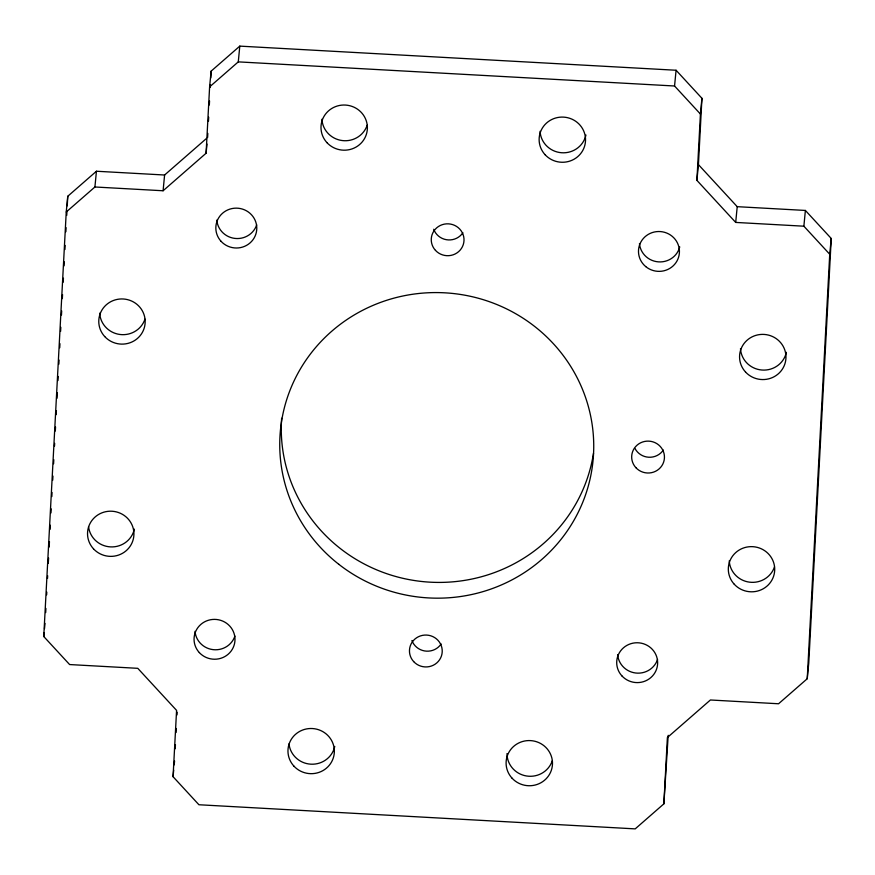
<?xml version="1.0" encoding="UTF-8"?>
<svg xmlns="http://www.w3.org/2000/svg" width="875" height="875" viewBox="0 0 875 875"><rect width="100%" height="100%" fill="white"/><g stroke="black" fill="none" stroke-linecap="round" stroke-linejoin="round"><path stroke-width="1.31" d="M668.194 735.306L663.873 803.852L635.206 828.877L198.92 804.748L173.064 776.705L176.575 710.38L137.78 668.325L69.617 664.552L43.75 636.508L66.237 212.013L67.758 196.262L96.436 171.238L164.598 175.011L206.588 138.37M45.697 612.577L45.916 608.475M46.638 594.825L46.791 592.102M47.512 578.452L47.655 575.717M48.3 563.434L48.595 557.977M49.175 547.061L49.459 541.592M50.116 529.309L50.334 525.219M50.98 512.936L51.198 508.834M51.844 496.552L52.062 492.461M52.719 480.178L52.938 476.077M53.583 463.794L53.802 459.703M54.523 446.053L54.666 443.319M55.322 431.036L55.541 426.945M56.186 414.652L56.405 410.561M57.05 398.278L57.345 392.82M57.991 380.538L58.209 376.436M58.866 364.153L59.084 360.062M59.73 347.769L59.948 343.678M60.594 331.395L60.812 327.305M61.469 315.011L61.688 310.92M62.333 298.638L62.552 294.536M63.197 282.253L63.416 278.162M64.072 265.88L64.291 261.778M64.936 249.495L65.155 245.405M65.877 231.755L66.095 227.664M66.741 215.37L66.959 211.28M67.255 205.822L67.758 196.262M66.237 212.013L94.916 186.988L163.089 190.761L206.095 153.223L209.606 86.898L211.127 71.148L239.794 46.123L676.08 70.252L701.936 98.295L698.425 164.62L696.905 180.37L735.7 222.425L803.873 226.198L829.73 254.242L807.242 678.737L778.564 703.763L710.402 699.989L667.384 737.527L663.873 803.852M175.219 748.77L175.438 744.712M176.083 732.528L176.302 728.47M177.013 714.93L177.155 712.228M207.616 137.473L207.823 133.416M208.469 121.231L208.688 117.173M209.333 104.989L209.552 100.931M210.263 87.391L210.405 84.689M210.766 77.919L211.127 71.148M696.905 180.37L700.427 114.045L701.936 98.295M698.425 164.62L737.22 206.675L805.383 210.448L831.25 238.492L808.763 662.987L807.242 678.737M43.75 636.508L44.133 632.57M44.505 628.633L45.019 623.383M94.916 186.988L96.436 171.238M163.089 190.761L164.598 175.011M206.095 153.223L206.981 144.036M209.606 86.898L238.284 61.873L239.794 46.123M173.064 776.705L173.688 770.142M174.202 764.892L174.573 760.955M700.427 114.045L674.559 86.002L676.08 70.252M735.7 222.425L737.22 206.675M803.873 226.198L805.383 210.448M829.73 254.242L831.25 238.492M238.284 61.873L674.559 86.002M552.278 760.769A23.209 22.586 5.5 0 1 526.586 775.994A23.209 22.586 5.5 0 1 506.997 753.594M234.916 636.092A20.486 19.928 5.5 0 1 213.041 649.633A20.486 19.928 5.5 0 1 195.016 631.334M679.744 246.903A20.486 19.928 5.5 0 1 658.23 261.855A20.486 19.928 5.5 0 1 639.461 243.545M256.703 224.864A20.486 19.928 5.5 0 1 234.828 238.405A20.486 19.928 5.5 0 1 216.814 220.095M657.562 659.466A20.486 19.928 5.5 0 1 635.688 673.006A20.486 19.928 5.5 0 1 617.663 654.708M334.764 746.43A23.209 22.586 5.5 0 1 310.866 764.181A23.209 22.586 5.5 0 1 288.991 743.903M774.506 566.847A23.209 22.586 5.5 0 1 749.416 582.148A23.209 22.586 5.5 0 1 729.247 560.842M786.373 352.319A23.209 22.586 5.5 0 1 761.862 370.027A23.209 22.586 5.5 0 1 740.491 348.6M462.897 232.75A16.384 15.936 5.5 0 1 433.716 229.261M663.327 450.056A16.384 15.936 5.5 0 1 634.987 448.492M585.944 135.012A23.209 22.586 5.5 0 1 561.433 152.731A23.209 22.586 5.5 0 1 540.061 131.294M144.955 319.156A23.209 22.586 5.5 0 1 119.864 334.469A23.209 22.586 5.5 0 1 99.706 313.162M593.502 453.206A157.041 152.764 5.5 0 1 421.105 581.416A157.041 152.764 5.5 0 1 281.641 418.239M134.334 529.123A23.209 22.586 5.5 0 1 110.436 546.886A23.209 22.586 5.5 0 1 88.561 526.597M367.172 125.223A23.209 22.586 5.5 0 1 342.092 140.536A23.209 22.586 5.5 0 1 321.923 119.23M441.109 643.989A16.384 15.936 5.5 0 1 411.928 640.5M221.102 241.347A20.486 19.928 5.5 0 0 255.795 234.314A20.486 19.928 5.5 0 0 232.039 208.556A20.486 19.928 5.5 0 0 221.102 241.347M199.314 652.575A20.486 19.928 5.5 0 0 234.008 645.542A20.486 19.928 5.5 0 0 210.252 619.795A20.486 19.928 5.5 0 0 199.314 652.575M645.728 266.591A20.486 19.928 5.5 0 0 679.109 255.095A20.486 19.928 5.5 0 0 652.039 232.652A20.486 19.928 5.5 0 0 645.728 266.591M621.961 675.948A20.486 19.928 5.5 0 0 656.655 668.916A20.486 19.928 5.5 0 0 632.898 643.169A20.486 19.928 5.5 0 0 621.961 675.948M413.678 661.609A16.384 15.936 5.5 0 0 441.438 655.987A16.384 15.936 5.5 0 0 422.428 635.381A16.384 15.936 5.5 0 0 413.678 661.609M293.923 766.128A23.209 22.586 5.5 0 0 333.233 758.155A23.209 22.586 5.5 0 0 306.305 728.973A23.209 22.586 5.5 0 0 293.923 766.128M745.522 372.006A23.209 22.586 5.5 0 0 784.842 364.044A23.209 22.586 5.5 0 0 757.914 334.852A23.209 22.586 5.5 0 0 745.522 372.006M435.466 250.37A16.384 15.936 5.5 0 0 463.225 244.748A16.384 15.936 5.5 0 0 444.216 224.153A16.384 15.936 5.5 0 0 435.466 250.37M635.895 467.677A16.384 15.936 5.5 0 0 663.655 462.055A16.384 15.936 5.5 0 0 644.645 441.448A16.384 15.936 5.5 0 0 635.895 467.677M512.061 778.192A23.209 22.586 5.5 0 0 551.37 770.219A23.209 22.586 5.5 0 0 524.453 741.038A23.209 22.586 5.5 0 0 512.061 778.192M338.844 564.331A157.041 152.764 5.5 0 0 591.981 468.956A157.041 152.764 5.5 0 0 379.4 302.837A157.041 152.764 5.5 0 0 338.844 564.331M104.738 336.569A23.209 22.586 5.5 0 0 144.047 328.606A23.209 22.586 5.5 0 0 117.13 299.414A23.209 22.586 5.5 0 0 104.738 336.569M93.494 548.822A23.209 22.586 5.5 0 0 132.803 540.859A23.209 22.586 5.5 0 0 105.875 511.667A23.209 22.586 5.5 0 0 93.494 548.822M326.955 142.647A23.209 22.586 5.5 0 0 366.264 134.673A23.209 22.586 5.5 0 0 339.347 105.492A23.209 22.586 5.5 0 0 326.955 142.647M545.092 154.711A23.209 22.586 5.5 0 0 584.413 146.737A23.209 22.586 5.5 0 0 557.484 117.556A23.209 22.586 5.5 0 0 545.092 154.711M734.278 584.259A23.209 22.586 5.5 0 0 773.587 576.297A23.209 22.586 5.5 0 0 746.67 547.105A23.209 22.586 5.5 0 0 734.278 584.259"/></g></svg>
